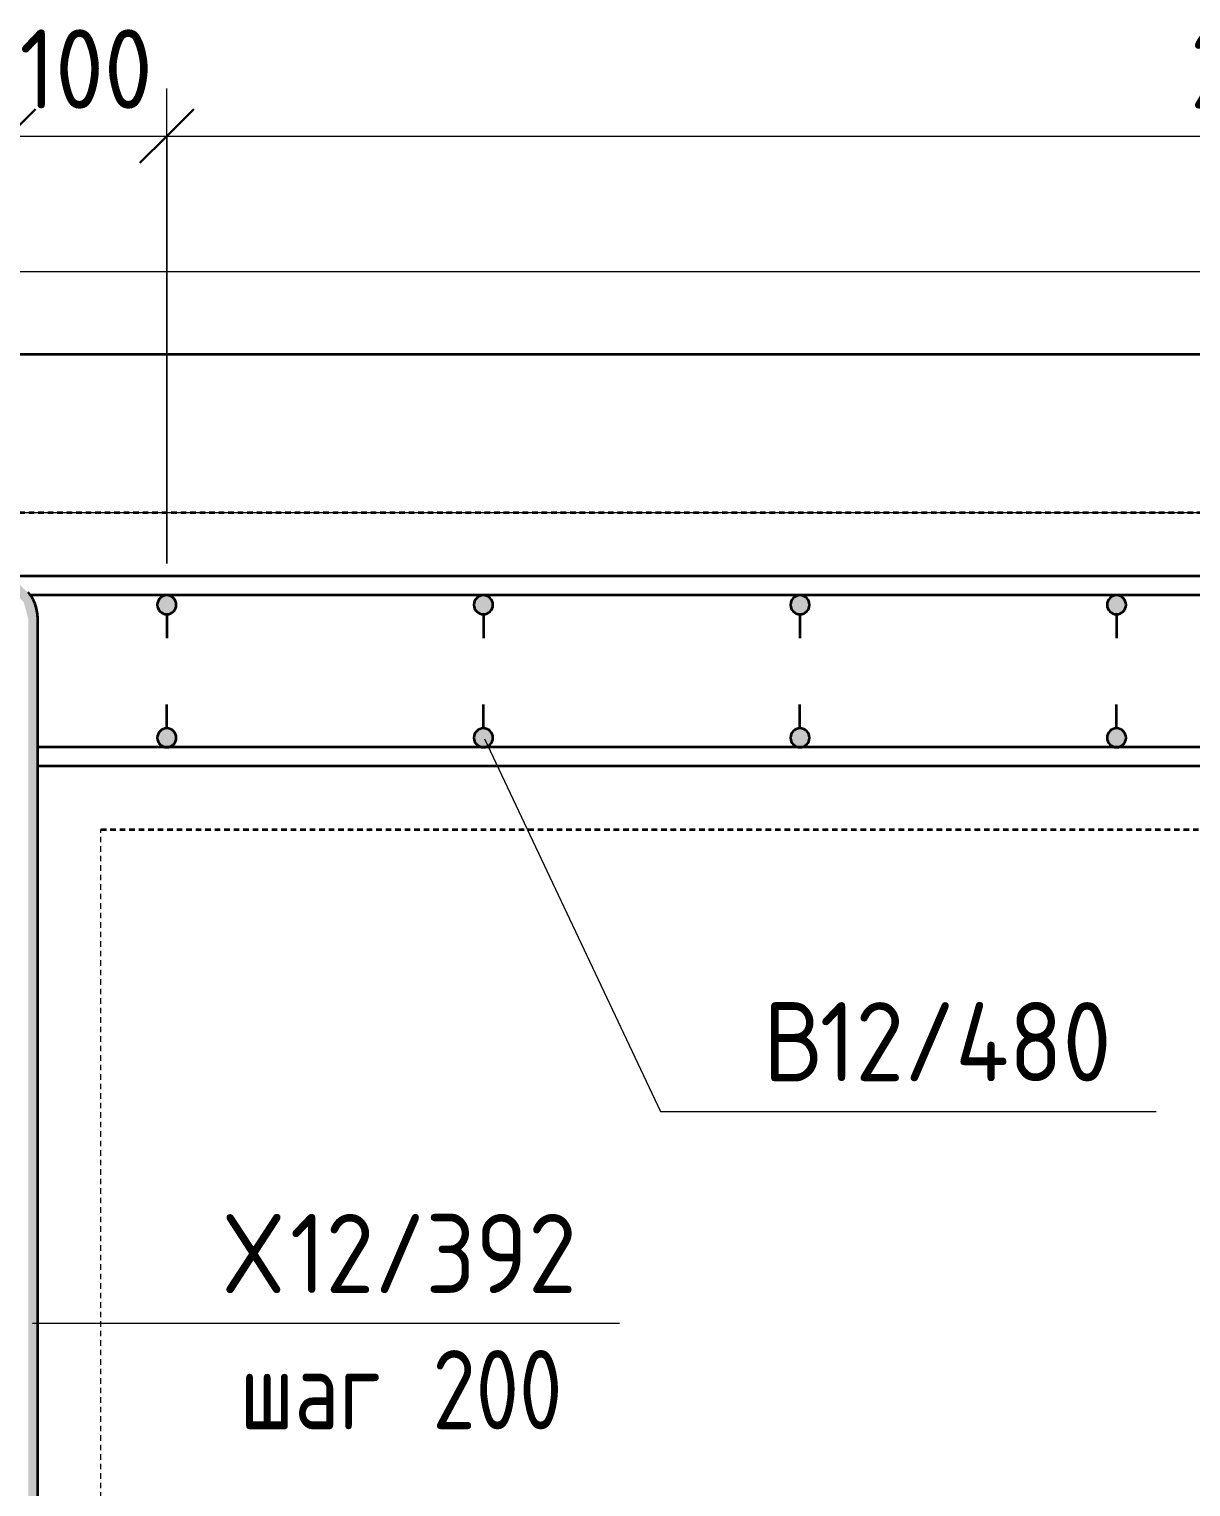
# Model space of a CAD drawing. Header units: millimetres. Extents: x 23200 to 49062, y -2858 to 35213.
# Drawn here: x 25505 to 26239, y 33930 to 34851 of the extents above; entities that cross this region are included whole.
import ezdxf

# ---------------------------------------------------------------- set-up
doc = ezdxf.new("R2010")
doc.units = ezdxf.units.MM
doc.linetypes.add('01 Штриховая _4 мм_', pattern=[6, 3.5, -2.5])
for name, color, linetype, lineweight in [('AA_Dim', 7, 'Continuous', 9), ('AA_Dim-20', 7, 'Continuous', 9), ('AA_Oformlenie', 7, 'Continuous', 9), ('AA_Vinoska', 7, 'Continuous', 9), ('AF_Perekritie', 7, 'Continuous', 60), ('AF_Perekritie_Опалубка', 253, 'Continuous', 20), ('AF_Stena_Опалубка', 253, 'Continuous', 20), ('KR_Armatura', 7, 'Continuous', 20), ('KR_Armatura_Tonkie', 7, 'Continuous', 20), ('KR_Fundament', 7, 'Continuous', 20)]:
    doc.layers.add(name, color=color, linetype=linetype, lineweight=lineweight)
doc.styles.add('ISOCPEUR_1', font='isocpeur.ttf', dxfattribs={"width": 0.9, "height": 50})
doc.styles.add('ISOCPEUR_2', font='isocpeur.ttf', dxfattribs={"width": 0.8, "height": 50})
doc.dimstyles.new('05_Округл_5мм__прозр__1', dxfattribs={"dimscale": 304.8, "dimtxt": 49.799059, "dimasz": 0.111549, "dimexe": 0.098425, "dimexo": 0.065617, "dimgap": 0.006562, "dimtad": 1, "dimdec": 0, "dimrnd": 5, "dimdsep": 46, "dimtxsty": 'ISOCPEUR_1', "dimblk1": 'OBLIQUE', "dimblk2": 'OBLIQUE', "dimsah": 1, "dimcen": 0.09, "dimdle": 0.098425, "dimazin": 0, "dimtfac": 1, "dimtdec": 4, "dimtix": 1, "dimtmove": 0, "dimatfit": 3, "dimfxl": 1, "dimtvp": 1, "dimtolj": 1, "dimtzin": 0, "dimlwd": 18, "dimlwe": 18, "dimarcsym": 2})

# ---------------------------------------------------------------- blocks, each defined once
blk = doc.blocks.new('350_Хомут прямоугольный верт _НесАрм_РабПлоск_ - 350_Хомут прямоугольный верт _НесАрм_РабПлоск_-3847585-Схема армирования стен входной группы на отм_ -1_700 в_о А_1-Б_1_5-7')
at = {"layer": 'KR_Armatura_Tonkie', "lineweight": 35}
blk.add_hatch(color=256, dxfattribs=at).paths.add_polyline_path([(25507.25, 34478), (25510.25, 34478), (25509.5, 34484.18), (25506.92, 34490.36), (25505.65, 34492.71), (25501.75, 34497), (25498.51, 34499.92), (25495.78, 34501.83), (25489.13, 34504.24), (25483.25, 34504.8), (25483.25, 34499), (25493.75, 34496.19), (25501.43, 34488.5), (25504.25, 34478), (25506.92, 34478)])
h = blk.add_hatch(color=256, dxfattribs=at)
h.paths.add_polyline_path([(25504.25, 32899), (25510.25, 32905), (25510.04, 34478), (25504.25, 34478), (25504.25, 32903.03)])
h.paths.add_polyline_path([(25504.25, 32812), (25510.25, 32812), (25510.04, 32893.2), (25504.25, 32899), (25504.25, 32825.14)])
blk.add_line((25510.25, 32812), (25510.25, 34478), dxfattribs=at)
at = {"layer": 'KR_Armatura_Tonkie', "lineweight": 35, "flags": 128}
blk.add_lwpolyline([(25510.25, 34478), (25510.22, 34479.08), (25510.16, 34480.16), (25510.05, 34481.23), (25509.9, 34482.3), (25509.71, 34483.36), (25509.47, 34484.42), (25509.19, 34485.46), (25508.87, 34486.49), (25508.51, 34487.51), (25508.11, 34488.51), (25507.67, 34489.5), (25507.19, 34490.47), (25506.68, 34491.42), (25506.12, 34492.34), (25505.53, 34493.25), (25504.9, 34494.12), (25504.24, 34494.98)], dxfattribs=at)
blk = doc.blocks.new('350_Хомут прямоугольный верт _НесАрм_РабПлоск_ - 350_Хомут прямоугольный верт _НесАрм_РабПлоск_-V3-Схема армирования стен входной группы на отм_ -1_700 в_о А_1-Б_1_5-7')
at = {"layer": 'KR_Armatura_Tonkie', "lineweight": 35, "flags": 128}
blk.add_lwpolyline([(25510.25, 34478), (25510.22, 34479.08), (25510.16, 34480.16), (25510.05, 34481.23), (25509.9, 34482.3), (25509.71, 34483.36), (25509.47, 34484.42), (25509.19, 34485.46), (25508.87, 34486.49), (25508.51, 34487.51), (25508.11, 34488.51), (25507.67, 34489.5), (25507.19, 34490.47), (25506.68, 34491.42), (25506.12, 34492.34), (25505.53, 34493.25), (25504.9, 34494.12), (25504.24, 34494.98)], dxfattribs=at)
blk = doc.blocks.new('265_Выпуск П одной длины _НесАрм_РабПлоск_ - В1 _d12_-V11-Схема армирования стен входной группы на отм_ -1_700 в_о А_1-Б_1_5-7')
at = {"layer": 'KR_Armatura_Tonkie', "lineweight": 35}
for points in [[(-12, 0), (-11.78, -1.6), (-11.2, -3), (-10.24, -4.24), (-9, -5.2), (-7.55, -5.8), (-6, -6), (-4.45, -5.8), (-3, -5.2), (-1.76, -4.24), (-0.8, -3), (-0.2, -1.55), (0, 0), (-0.2, 1.55), (-0.8, 3), (-1.76, 4.24), (-3, 5.2), (-4.45, 5.8), (-6, 6), (-7.55, 5.8), (-9, 5.2), (-10.24, 4.24), (-11.2, 3), (-11.8, 1.55)], [(72, 0), (72.22, -1.6), (72.8, -3), (73.76, -4.24), (75, -5.2), (76.45, -5.8), (78, -6), (79.55, -5.8), (81, -5.2), (82.24, -4.24), (83.2, -3), (83.8, -1.55), (84, 0), (83.8, 1.55), (83.2, 3), (82.24, 4.24), (81, 5.2), (79.55, 5.8), (78, 6), (76.45, 5.8), (75, 5.2), (73.76, 4.24), (72.8, 3), (72.2, 1.55)]]:
    blk.add_hatch(color=256, dxfattribs=at).paths.add_polyline_path(points)
at = {"layer": 'KR_Armatura'}
for centre in [(-6, 0), (78, 0)]:
    blk.add_circle(centre, 6, dxfattribs=at)
at = {"layer": 'KR_Armatura_Tonkie', "lineweight": 35}
for p, q in [((0, 0), (15, 0)), ((72, 0), (57, 0))]:
    blk.add_line(p, q, dxfattribs=at)
for centre, start, end in [((-6, 0), 360, 180), ((-6, 0), 180, 360), ((78, 0), 360, 180), ((78, 0), 180, 360)]:
    blk.add_arc(centre, 6, start, end, dxfattribs=at)
blk = doc.blocks.new('265_Выпуск П одной длины _НесАрм_РабПлоск_ - В1 _d12_-V13-Схема армирования стен входной группы на отм_ -1_700 в_о А_1-Б_1_5-7')
at = {"layer": 'KR_Armatura_Tonkie', "lineweight": 35}
for points in [[(-12, 0), (-11.8, -1.55), (-11.2, -3), (-10.24, -4.24), (-9, -5.2), (-7.55, -5.8), (-6, -6), (-4.45, -5.8), (-3, -5.2), (-1.76, -4.24), (-0.8, -3), (-0.2, -1.55), (-0.08, 0.64), (-0.2, 1.55), (-0.8, 3), (-1.76, 4.24), (-3, 5.2), (-4.45, 5.8), (-6, 6), (-7.55, 5.8), (-9, 5.2), (-10.6, 3.78), (-11.2, 3), (-11.8, 1.55), (-11.92, 0.64)], [(72, 0), (72.2, -1.55), (72.8, -3), (73.76, -4.24), (75, -5.2), (76.45, -5.8), (78, -6), (79.55, -5.8), (81, -5.2), (82.24, -4.24), (83.2, -3), (83.8, -1.55), (83.92, 0.64), (83.8, 1.55), (82.87, 3.43), (82.24, 4.24), (81, 5.2), (79.55, 5.8), (78, 6), (76.45, 5.8), (75, 5.2), (73.76, 4.24), (72.8, 3), (72.2, 1.55), (72.08, 0.64)]]:
    blk.add_hatch(color=256, dxfattribs=at).paths.add_polyline_path(points)
at = {"layer": 'KR_Armatura'}
for centre in [(-6, 0), (78, 0)]:
    blk.add_circle(centre, 6, dxfattribs=at)
at = {"layer": 'KR_Armatura_Tonkie', "lineweight": 35}
for p, q in [((0, 0), (15, 0)), ((72, 0), (57, 0))]:
    blk.add_line(p, q, dxfattribs=at)
for centre, start, end in [((-6, 0), 360, 180), ((-6, 0), 180, 360), ((78, 0), 360, 180), ((78, 0), 180, 360)]:
    blk.add_arc(centre, 6, start, end, dxfattribs=at)
blk = doc.blocks.new('Перекрытия 2 - Перекрытия 1-3673030-Схема армирования стен входной группы на отм_ -1_700 в_о А_1-Б_1_5-7')
at = {"layer": 'AF_Perekritie', "linetype": '01 Штриховая _4 мм_', "lineweight": 35}
for p, q in [((27650.06, 34545), (23880.06, 34545)), ((25550.06, 34345), (27350.06, 34345))]:
    blk.add_line(p, q, dxfattribs=at)
blk = doc.blocks.new('011_Прямоугольник обрыва _ЭлУзла_ - 011_Прямоугольник обрыва _ЭлУзла_-3874543-Схема армирования стен входной группы на отм_ -1_700 в_о А_1-Б_1_5-7')
at = {"layer": 'AA_Oformlenie'}
blk.add_line((1080.43, 0), (3151.72, 0), dxfattribs=at)
blk = doc.blocks.new('DIMBLOCK24-Схема армирования стен входной группы на отм_ -1_700 в_о А_1-Б_1_5-7')
at = {"layer": 'AA_Dim-20', "lineweight": 18}
for p, q in [((25361.77, 34513), (25361.77, 34813.06)), ((25491.77, 34513), (25491.77, 34813.06)), ((25361.77, 34783.06), (25491.77, 34783.06)), ((25361.77, 34783.06), (25361.77, 34513)), ((25491.77, 34783.06), (25491.77, 34513))]:
    blk.add_line(p, q, dxfattribs=at)
at = {"layer": 'AA_Dim-20', "lineweight": 30}
for p, q in [((25361.77, 34783.06), (25378.77, 34800.06)), ((25491.77, 34783.06), (25508.77, 34800.06)), ((25361.77, 34783.06), (25344.77, 34766.06)), ((25491.77, 34783.06), (25474.77, 34766.06))]:
    blk.add_line(p, q, dxfattribs=at)
at = {"layer": 'AA_Dim-20', "color": 0, "lineweight": 18, "insert": (25383.68, 34850.38), "char_height": 50, "width": 103.4288, "attachment_point": 1, "line_spacing_factor": 1.149209, "style": 'ISOCPEUR_1'}
blk.add_mtext('130', dxfattribs=at)
blk = doc.blocks.new('_Oblique')
at = {"color": 0, "linetype": 'ByBlock', "lineweight": -2}
blk.add_line((-0.5, -0.5), (0.5, 0.5), dxfattribs=at)
blk = doc.blocks.new('DIMBLOCK25-Схема армирования стен входной группы на отм_ -1_700 в_о А_1-Б_1_5-7')
at = {"layer": 'AA_Dim-20', "lineweight": 18}
for p, q in [((25491.77, 34513), (25491.77, 34813.06)), ((25591.77, 34513), (25591.77, 34813.06)), ((25491.77, 34783.06), (25591.77, 34783.06)), ((25491.77, 34783.06), (25491.77, 34513)), ((25591.77, 34783.06), (25591.77, 34513))]:
    blk.add_line(p, q, dxfattribs=at)
at = {"layer": 'AA_Dim-20', "lineweight": 30}
for p, q in [((25491.77, 34783.06), (25508.77, 34800.06)), ((25591.77, 34783.06), (25608.77, 34800.06)), ((25491.77, 34783.06), (25474.77, 34766.06)), ((25591.77, 34783.06), (25574.77, 34766.06))]:
    blk.add_line(p, q, dxfattribs=at)
at = {"layer": 'AA_Dim-20', "color": 0, "lineweight": 18, "insert": (25498.68, 34850.38), "char_height": 50, "width": 103.4288, "attachment_point": 1, "line_spacing_factor": 1.149209, "style": 'ISOCPEUR_1'}
blk.add_mtext('100', dxfattribs=at)
blk = doc.blocks.new('DIMBLOCK26-Схема армирования стен входной группы на отм_ -1_700 в_о А_1-Б_1_5-7')
at = {"layer": 'AA_Dim-20', "lineweight": 18}
for p, q in [((25591.77, 34513), (25591.77, 34813.06)), ((27191.77, 34513), (27191.77, 34813.06)), ((25591.77, 34783.06), (27191.77, 34783.06)), ((25591.77, 34783.06), (25591.77, 34513)), ((27191.77, 34783.06), (27191.77, 34513))]:
    blk.add_line(p, q, dxfattribs=at)
at = {"layer": 'AA_Dim-20', "lineweight": 30}
for p, q in [((25591.77, 34783.06), (25608.77, 34800.06)), ((27191.77, 34783.06), (27208.77, 34800.06)), ((25591.77, 34783.06), (25574.77, 34766.06)), ((27191.77, 34783.06), (27174.77, 34766.06))]:
    blk.add_line(p, q, dxfattribs=at)
at = {"layer": 'AA_Dim-20', "color": 0, "lineweight": 18, "insert": (26238.07, 34850.38), "char_height": 50, "width": 368.8961, "attachment_point": 1, "line_spacing_factor": 1.149209, "style": 'ISOCPEUR_1'}
blk.add_mtext('200х8=1600', dxfattribs=at)
blk = doc.blocks.new('042_М_Арматуры - Диам длина поз-2260293-Схема армирования стен входной группы на отм_ -1_700 в_о А_1-Б_1_5-7')
at = {"layer": 'AA_Vinoska'}
blk.add_line((-7, 0), (7, 0), dxfattribs=at)
blk = doc.blocks.new('042_М_Арматуры - Диам длина поз _ Шаг-2260295-Схема армирования стен входной группы на отм_ -1_700 в_о А_1-Б_1_5-7')
at = {"layer": 'AA_Vinoska'}
blk.add_line((-7, 0), (7, 0), dxfattribs=at)

msp = doc.modelspace()

# ---------------------------------------------------------------- linework, layer by layer
at = {"layer": 'AA_Vinoska'}
for p, q in [((25792.3849, 34402.322), (25903.5914, 34166.9752)), ((25903.5914, 34166.9752), (25936.7153, 34166.9752)), ((25506.9234, 34033.1931), (25597.7633, 34033.1931))]:
    msp.add_line(p, q, dxfattribs=at)
at = {"layer": 'AF_Perekritie_Опалубка', "lineweight": 35}
msp.add_line((27750.0618, 34645), (23880.0618, 34645), dxfattribs=at)
at = {"layer": 'AF_Stena_Опалубка', "linetype": '01 Штриховая _4 мм_'}
msp.add_line((25550.0618, 32944.991), (25550.0618, 34344.991), dxfattribs=at)
at = {"layer": 'KR_Armatura_Tonkie', "lineweight": 35}
for p, q in [((27610.3178, 34505), (23920.0618, 34505)), ((27610.0618, 34505), (25483.2451, 34505)), ((27402.7563, 34493), (25505.3441, 34493)), ((27402.7563, 34493), (25505.3974, 34493)), ((27390.0804, 34397), (25510.0407, 34397)), ((27390.0804, 34397), (25510.2451, 34397)), ((27390.0837, 34385), (25510.0407, 34385)), ((27390.0837, 34385), (25510.2451, 34385))]:
    msp.add_line(p, q, dxfattribs=at)
at = {"layer": 'KR_Fundament'}
msp.add_line((27650.0618, 34545), (23880.0618, 34545), dxfattribs=at)

# ---------------------------------------------------------------- block references
at = {"layer": 'AA_Oformlenie'}
msp.add_blockref('011_Прямоугольник обрыва _ЭлУзла_ - 011_Прямоугольник обрыва _ЭлУзла_-3874543-Схема армирования стен входной группы на отм_ -1_700 в_о А_1-Б_1_5-7', (23636.4236, 34697.5), dxfattribs=at)
at = {"layer": 'AA_Vinoska', "xscale": 19.99999999999999, "yscale": 19.99999999999999, "zscale": 19.99999999999999}
for name, p in [('042_М_Арматуры - Диам длина поз-2260293-Схема армирования стен входной группы на отм_ -1_700 в_о А_1-Б_1_5-7', (26076.7153, 34166.9752)), ('042_М_Арматуры - Диам длина поз _ Шаг-2260295-Схема армирования стен входной группы на отм_ -1_700 в_о А_1-Б_1_5-7', (25737.7633, 34033.1931))]:
    msp.add_blockref(name, p, dxfattribs=at)
at = {"layer": 'AF_Perekritie', "linetype": '01 Штриховая _4 мм_', "lineweight": 20}
msp.add_blockref('Перекрытия 2 - Перекрытия 1-3673030-Схема армирования стен входной группы на отм_ -1_700 в_о А_1-Б_1_5-7', (0, 0), dxfattribs=at)
at = {"layer": 'KR_Armatura_Tonkie', "lineweight": 35}
for name in ['350_Хомут прямоугольный верт _НесАрм_РабПлоск_ - 350_Хомут прямоугольный верт _НесАрм_РабПлоск_-3847585-Схема армирования стен входной группы на отм_ -1_700 в_о А_1-Б_1_5-7', '350_Хомут прямоугольный верт _НесАрм_РабПлоск_ - 350_Хомут прямоугольный верт _НесАрм_РабПлоск_-V3-Схема армирования стен входной группы на отм_ -1_700 в_о А_1-Б_1_5-7']:
    msp.add_blockref(name, (0, 0), dxfattribs=at)
at = {"layer": 'KR_Armatura_Tonkie', "lineweight": 35, "rotation": 89.9999999999999}
for name, p in [('265_Выпуск П одной длины _НесАрм_РабПлоск_ - В1 _d12_-V11-Схема армирования стен входной группы на отм_ -1_700 в_о А_1-Б_1_5-7', (25591.774, 34409)), ('265_Выпуск П одной длины _НесАрм_РабПлоск_ - В1 _d12_-V11-Схема армирования стен входной группы на отм_ -1_700 в_о А_1-Б_1_5-7', (25791.774, 34409)), ('265_Выпуск П одной длины _НесАрм_РабПлоск_ - В1 _d12_-V13-Схема армирования стен входной группы на отм_ -1_700 в_о А_1-Б_1_5-7', (25991.774, 34409)), ('265_Выпуск П одной длины _НесАрм_РабПлоск_ - В1 _d12_-V11-Схема армирования стен входной группы на отм_ -1_700 в_о А_1-Б_1_5-7', (26191.774, 34409))]:
    msp.add_blockref(name, p, dxfattribs=at)

# ---------------------------------------------------------------- texts
at = {"layer": 'AA_Vinoska', "char_height": 50, "attachment_point": 1}
for s, insert, width, style in [('\\fISOCPEUR|b0|i0|c204|p34|;\\W.9;В', (25968.5481, 34236.0573), 43.291125, 'ISOCPEUR_1'), ('12/480', (26004.2669, 34236.0573), 226.556887, 'ISOCPEUR_1'), ('\\fISOCPEUR|b0|i0|c204|p34|;\\W.9;Х', (25629.0561, 34102.2752), 49.063275, 'ISOCPEUR_1'), ('12/392', (25669.5374, 34102.2752), 222.227775, 'ISOCPEUR_1'), (' 200', (25734.1045, 34016.2941), 133.4008, 'ISOCPEUR_2'), ('шаг', (25637.7961, 34016.2941), 116.7257, 'ISOCPEUR_2')]:
    msp.add_mtext(s, dxfattribs=dict(at, insert=insert, width=width, style=style))

# ---------------------------------------------------------------- dimensions: what is measured, and where the dimension line sits
at = {"layer": 'AA_Dim', "lineweight": 18}
for base, p1, p2, override, picture, middle in [((25491.774, 34783.0591), (25361.774, 34493), (25491.774, 34493), {"dimpost": '<>', "dimfxl": 130}, 'DIMBLOCK24-Схема армирования стен входной группы на отм_ -1_700 в_о А_1-Б_1_5-7', (25426.774, 34810.0591)), ((25591.774, 34783.0591), (25491.774, 34493), (25591.774, 34493), {"dimpost": '<>', "dimfxl": 100}, 'DIMBLOCK25-Схема армирования стен входной группы на отм_ -1_700 в_о А_1-Б_1_5-7', (25541.774, 34810.0591)), ((27191.774, 34783.0591), (25591.774, 34493), (27191.774, 34493), {"dimpost": '200х8=<>', "dimfxl": 1600}, 'DIMBLOCK26-Схема армирования стен входной группы на отм_ -1_700 в_о А_1-Б_1_5-7', (26391.774, 34810.0591))]:
    dim = msp.add_linear_dim(base=base, p1=p1, p2=p2, dimstyle='05_Округл_5мм__прозр__1', override=override, dxfattribs=at)
    dim.commit()
    dim.dimension.update_dxf_attribs({"geometry": picture, "text_midpoint": middle})

doc.saveas('drawing.dxf')
